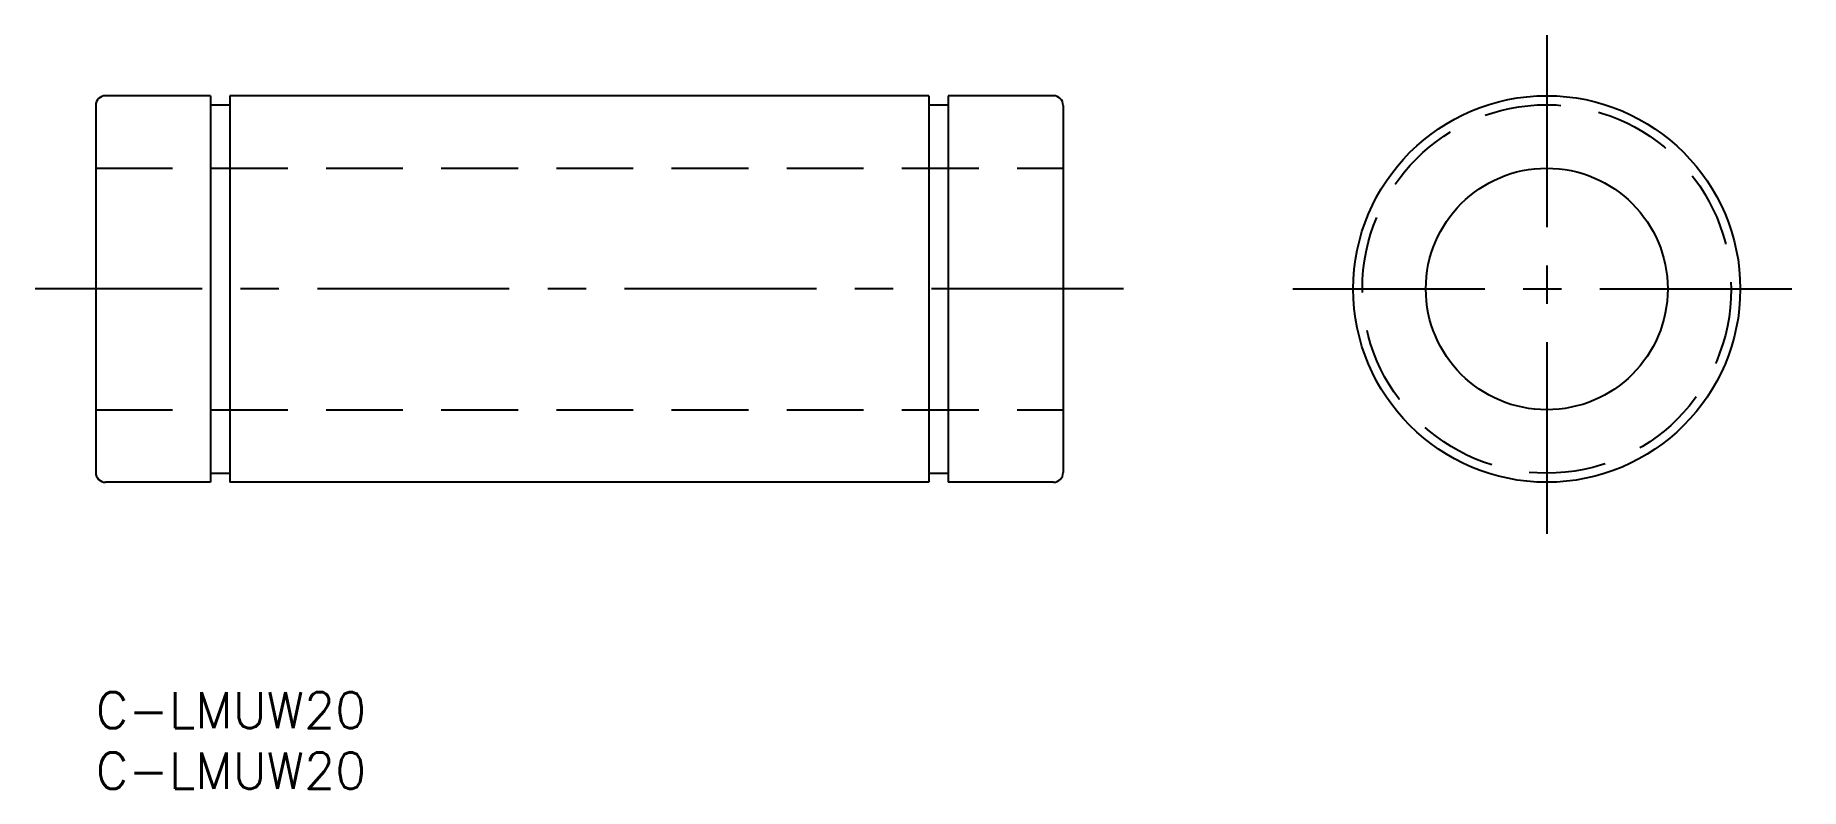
# Model space of a CAD drawing. Extents: x -5 to 141, y -8 to 54.
import ezdxf
from ezdxf.enums import TextEntityAlignment as Align

# ---------------------------------------------------------------- set-up
doc = ezdxf.new("R2010")
doc.units = 0
doc.header["$LTSCALE"] = 0.5
doc.linetypes.add('CENTER', pattern=[50.8, 31.75, -6.35, 6.35, -6.35])
doc.linetypes.add('DASHED', pattern=[19.05, 12.7, -6.35])
doc.layers.get('0').update_dxf_attribs({"linetype": 'CONTINUOUS'})
doc.layers.add('CENTER', color=1, linetype='CENTER')
doc.styles.get("Standard").update_dxf_attribs({"font": 'txt.shx', "height": 3, "bigfont": 'bigfont.shx'})

msp = doc.modelspace()

# ---------------------------------------------------------------- linework, layer by layer
at = {"color": 7, "linetype": 'CONTINUOUS'}
for p, q in [((0, 48.57), (0, 18.17)), ((9.5, 49.37), (0.8, 49.37)), ((9.5, 49.37), (9.5, 17.37)), ((9.5, 48.62), (11.1, 48.62)), ((68.9, 49.37), (11.1, 49.37)), ((11.1, 49.37), (11.1, 17.37)), ((68.9, 49.37), (68.9, 17.37)), ((68.9, 48.62), (70.5, 48.62)), ((79.2, 49.37), (70.5, 49.37)), ((70.5, 49.37), (70.5, 17.37)), ((80, 48.57), (80, 18.17)), ((9.5, 18.12), (11.1, 18.12)), ((68.9, 18.12), (70.5, 18.12)), ((9.5, 17.37), (0.8, 17.37)), ((68.9, 17.37), (11.1, 17.37)), ((79.2, 17.37), (70.5, 17.37))]:
    msp.add_line(p, q, dxfattribs=at)
at = {"color": 3, "linetype": 'DASHED'}
for p, q in [((0, 43.37), (80, 43.37)), ((0, 23.37), (80, 23.37))]:
    msp.add_line(p, q, dxfattribs=at)
at = {"color": 7, "linetype": 'CONTINUOUS'}
for radius in [16, 10]:
    msp.add_circle((120, 33.37), radius, dxfattribs=at)
at = {"color": 3, "linetype": 'DASHED'}
msp.add_circle((120, 33.37), 15.25, dxfattribs=at)
at = {"color": 7, "linetype": 'CONTINUOUS'}
for centre, start, end in [((0.8, 48.57), 90, 180), ((79.2, 48.57), 0, 90), ((0.8, 18.17), 180, 270), ((79.2, 18.17), 270, 0)]:
    msp.add_arc(centre, 0.8, start, end, dxfattribs=at)
at = {"layer": 'CENTER', "color": 1, "linetype": 'CENTER'}
for p, q in [((120, 54.37), (120, 12.37)), ((85, 33.37), (-5, 33.37)), ((99, 33.37), (141, 33.37))]:
    msp.add_line(p, q, dxfattribs=at)

# ---------------------------------------------------------------- texts
at = {"color": 7, "linetype": 'CONTINUOUS'}
for p in [(0, 0), (0, -5)]:
    msp.add_text('C-LMUW20', height=3, dxfattribs=at).set_placement(p, align=Align.TOP_LEFT)

doc.saveas('drawing.dxf')
